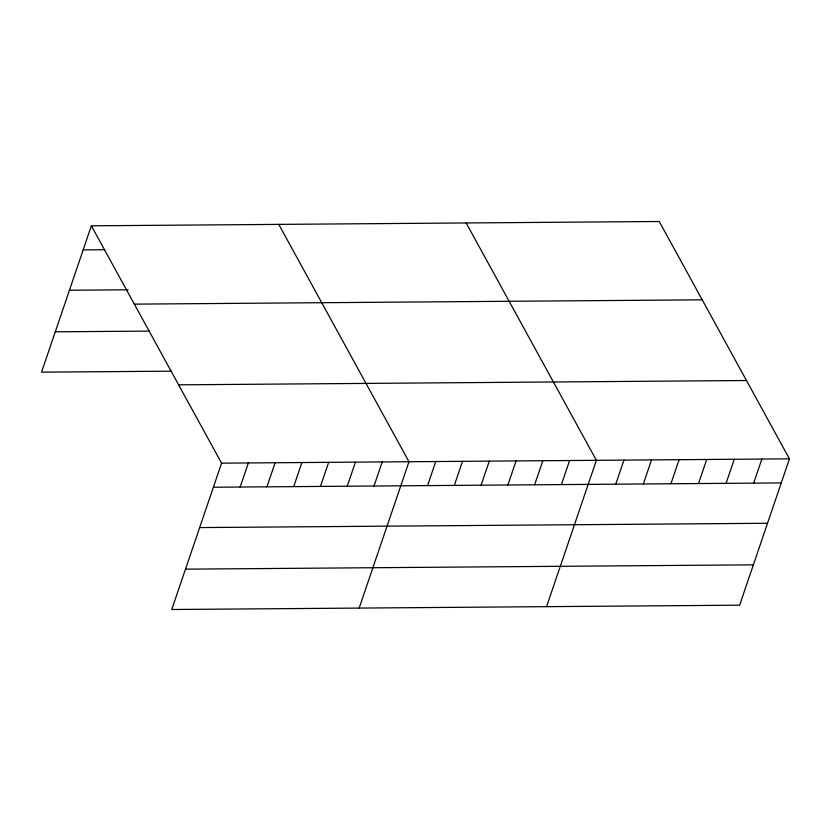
<?xml version="1.0" encoding="UTF-8"?>
<svg xmlns="http://www.w3.org/2000/svg" width="831" height="831" viewBox="0 0 831 831"><rect width="100%" height="100%" fill="white"/><g stroke="black" fill="none" stroke-linecap="round" stroke-linejoin="round"><path stroke-width="1.25" d="M91.368 225.814L221.576 463.158L171.757 609.507L739.632 605.186L789.45 458.847L659.243 221.493L91.368 225.814L41.55 372.153L171.581 371.166M240.159 487.028L248.355 462.96M266.928 486.831L275.123 462.753M293.696 486.623L301.892 462.555M320.465 486.415L328.661 462.348M347.244 486.218L355.439 462.15M374.012 486.01L382.208 461.943M359.158 608.084L408.977 461.735L278.769 224.38M427.55 485.605L435.745 461.537M454.328 485.408L462.524 461.33M481.097 485.2L489.293 461.132M507.866 484.992L516.061 460.925M534.634 484.795L542.83 460.717M561.413 484.587L569.599 460.519M546.559 606.661L596.378 460.312L466.16 222.957M615.761 484.172L623.956 460.104M643.339 483.964L651.535 459.896M670.929 483.756L679.124 459.688M698.507 483.549L706.703 459.47M726.086 483.341L734.282 459.263M753.675 483.123L761.871 459.055M83.173 249.882L104.851 249.716M69.44 290.227L128.078 289.78M134.342 304.136L702.205 299.825M55.282 331.808L149.622 331.091M178.613 384.836L746.477 380.515M221.576 463.158L789.45 458.847M213.39 487.236L781.254 482.915M199.648 527.581L767.522 523.27M185.5 569.152L753.364 564.841"/></g></svg>
